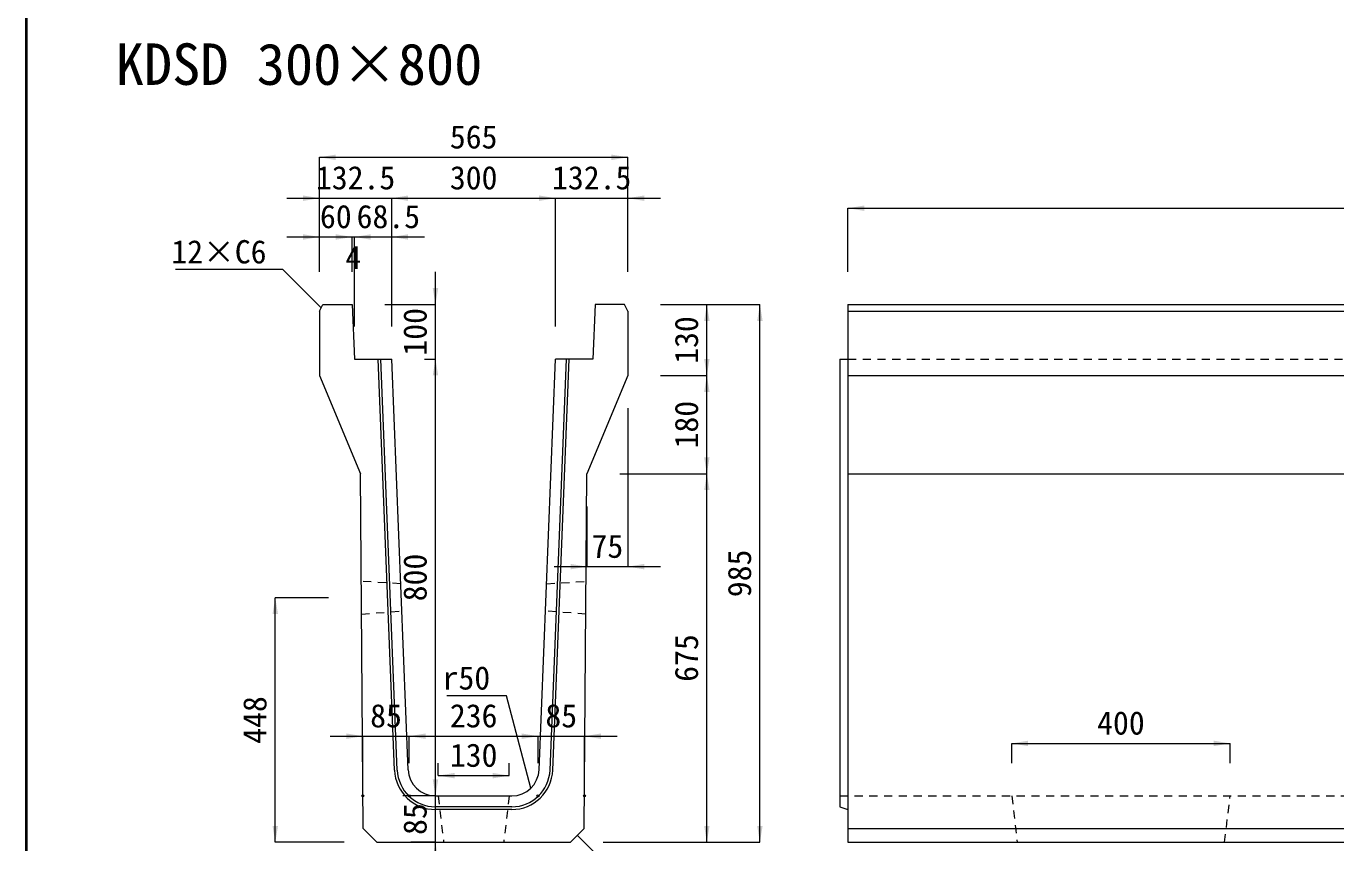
# Model space of a CAD drawing. Units: millimetres at full size; some dimension numbers follow another scale. Extents: x -5540 to 13511, y -4102 to 22994.
# Drawn here: x -4692 to -2292, y 15721 to 17217 of the extents above; entities that cross this region are included whole.
import ezdxf
from ezdxf.enums import TextEntityAlignment as Align

# ---------------------------------------------------------------- set-up
doc = ezdxf.new("R2010")
doc.units = ezdxf.units.MM
doc.header["$LTSCALE"] = 40
doc.linetypes.add('USER1', pattern=[0.675, 0.375, -0.3])
for name, color, linetype, lineweight in [('(0-0)', 4, 'Continuous', 5), ('0_2', 7, 'Continuous', 13), ('図枠', 7, 'Continuous', 5), ('寸法線', 7, 'Continuous', 13), ('引出線', 4, 'Continuous', 13), ('本体', 2, 'Continuous', 13), ('補助線', 8, 'Continuous', 13)]:
    doc.layers.add(name, color=color, linetype=linetype, lineweight=lineweight)
doc.styles.add('ＭＳ ゴシック', font='')
doc.styles.get('ＭＳ ゴシック').set_extended_font_data('MS Gothic')

# ---------------------------------------------------------------- blocks, each defined once
blk = doc.blocks.new('filled_arrow')
at = {"color": 0, "linetype": 'Continuous', "lineweight": -2}
blk.add_solid([(7.5, 1.25), (0, 0), (7.5, -1.25)], dxfattribs=at)

msp = doc.modelspace()

# ---------------------------------------------------------------- linework, layer by layer
at = {"layer": '(0-0)'}
for p, q in [((-4016.76, 15853.83), (-4046.88, 16606.83)), ((-4011.77, 15854.03), (-4041.88, 16606.83)), ((-3731.96, 15854.03), (-3701.85, 16606.83)), ((-3726.96, 15853.83), (-3696.84, 16606.83)), ((-3801.9, 15786.83), (-3941.82, 15786.83)), ((-3801.9, 15781.83), (-3941.82, 15781.83))]:
    msp.add_line(p, q, dxfattribs=at)
for centre, radius, start, end in [((-3941.82, 15856.83), 75, 182.29097, 270), ((-3941.82, 15856.83), 70, 182.29094, 270), ((-3801.9, 15856.83), 70, 270, 357.70908), ((-3801.9, 15856.83), 75, 270, 357.70901)]:
    msp.add_arc(centre, radius, start, end, dxfattribs=at)
at = {"layer": '図枠', "lineweight": 40}
msp.add_line((-4691.57, 22570.17), (-4691.57, 10819.83), dxfattribs=at)
at = {"layer": '寸法線'}
for p, q in [((-4154.36, 16976.44), (-3589.36, 16976.44)), ((-4154.36, 16766.83), (-4154.36, 16976.44)), ((-3589.36, 16766.83), (-3589.36, 16976.44)), ((-4214.36, 16901.56), (-3961.86, 16901.56)), ((-4154.36, 16766.83), (-4154.36, 16901.56)), ((-4021.86, 16901.56), (-3721.86, 16901.56)), ((-4021.86, 16666.83), (-4021.86, 16901.56)), ((-4021.86, 16666.83), (-4021.86, 16901.56)), ((-3781.86, 16901.56), (-3529.36, 16901.56)), ((-3721.86, 16666.83), (-3721.86, 16901.56)), ((-3721.86, 16666.83), (-3721.86, 16901.56)), ((-3589.36, 16766.83), (-3589.36, 16901.56)), ((-3186.11, 16883.24), (-1186.11, 16883.24)), ((-3186.11, 16766.83), (-3186.11, 16883.24)), ((-4214.36, 16830.54), (-4094.36, 16830.54)), ((-4154.36, 16766.83), (-4154.36, 16830.54)), ((-4124.36, 16830.54), (-4060.36, 16830.54)), ((-4094.36, 16766.83), (-4094.36, 16830.54)), ((-4094.36, 16766.83), (-4094.36, 16830.54)), ((-4090.36, 16666.83), (-4090.36, 16830.54)), ((-4090.36, 16830.54), (-3961.86, 16830.54)), ((-4090.36, 16666.83), (-4090.36, 16830.54)), ((-4021.86, 16666.83), (-4021.86, 16830.54)), ((-3941.82, 16546.83), (-3941.82, 16766.83)), ((-4034.36, 16706.83), (-3941.82, 16706.83)), ((-3529.36, 16706.83), (-3444.64, 16706.83)), ((-3529.36, 16706.83), (-3347.46, 16706.83)), ((-3444.64, 16576.83), (-3444.64, 16706.83)), ((-3347.46, 15721.83), (-3347.46, 16706.83)), ((-3961.86, 16606.83), (-3941.82, 16606.83)), ((-3961.86, 16606.83), (-3941.82, 16606.83)), ((-3941.82, 15806.83), (-3941.82, 16606.83)), ((-3529.36, 16576.83), (-3444.64, 16576.83)), ((-3529.36, 16576.83), (-3444.64, 16576.83)), ((-3444.64, 16396.83), (-3444.64, 16576.83)), ((-3589.36, 16516.83), (-3589.36, 16226.69)), ((-3604.36, 16396.83), (-3444.64, 16396.83)), ((-3604.36, 16396.83), (-3444.64, 16396.83)), ((-3444.64, 15721.83), (-3444.64, 16396.83)), ((-3664.36, 16336.83), (-3664.36, 16226.69)), ((-3724.36, 16226.69), (-3529.36, 16226.69)), ((-4235.26, 15721.83), (-4235.26, 16169.83)), ((-4137.63, 16169.83), (-4235.26, 16169.83)), ((-4134.86, 15916.15), (-3929.86, 15916.15)), ((-4074.86, 15866.84), (-4074.86, 15916.15)), ((-3989.86, 15866.84), (-3989.86, 15916.15)), ((-3989.86, 15916.15), (-3753.86, 15916.15)), ((-3989.86, 15866.84), (-3989.86, 15916.15)), ((-3813.86, 15916.15), (-3608.87, 15916.15)), ((-3753.86, 15866.84), (-3753.86, 15916.15)), ((-3753.86, 15866.84), (-3753.86, 15916.15)), ((-3668.87, 15866.83), (-3668.87, 15916.15)), ((-2886.11, 15902.92), (-2486.11, 15902.92)), ((-2886.11, 15866.83), (-2886.11, 15902.92)), ((-2486.11, 15866.83), (-2486.11, 15902.92)), ((-3941.82, 15661.83), (-3941.82, 15866.83)), ((-3936.86, 15843.9), (-3936.86, 15866.83)), ((-3806.86, 15843.9), (-3806.86, 15866.83)), ((-3936.86, 15843.9), (-3806.86, 15843.9)), ((-3941.82, 15806.83), (-4001.82, 15806.83)), ((-3941.82, 15806.83), (-4001.82, 15806.83)), ((-4109.36, 15721.83), (-4235.26, 15721.83)), ((-3941.82, 15721.83), (-3986.86, 15721.83)), ((-3634.36, 15721.83), (-3444.64, 15721.83)), ((-3634.36, 15721.83), (-3347.46, 15721.83))]:
    msp.add_line(p, q, dxfattribs=at)
at = {"layer": '引出線'}
for points in [[(-4151.36, 16700.83), (-4221.29, 16770.75), (-4417.81, 16770.75)], [(-3767.26, 15820.77), (-3811.53, 15990.23), (-3920.8, 15990.23)], [(-3681.84, 15734.35), (-3596.95, 15649.45), (-3484.94, 15649.45)]]:
    msp.add_lwpolyline(points, dxfattribs=at)
at = {"layer": '本体'}
for p, q in [((-4154.36, 16694.83), (-4148.36, 16706.83)), ((-4148.36, 16706.83), (-4094.36, 16706.83)), ((-4094.36, 16706.83), (-4090.36, 16606.83)), ((-3649.36, 16706.83), (-3653.36, 16606.83)), ((-3595.36, 16706.83), (-3649.36, 16706.83)), ((-3589.36, 16694.83), (-3595.36, 16706.83)), ((-3186.11, 16706.83), (-3186.11, 15721.83)), ((-3186.11, 16706.83), (-1186.11, 16706.83)), ((-4154.36, 16694.83), (-4154.36, 16576.83)), ((-3589.36, 16694.83), (-3589.36, 16576.83)), ((-4090.36, 16606.83), (-4021.86, 16606.83)), ((-3991.78, 15854.83), (-4021.86, 16606.83)), ((-3751.94, 15854.83), (-3721.86, 16606.83)), ((-3653.36, 16606.83), (-3721.86, 16606.83)), ((-4154.36, 16576.83), (-4079.36, 16396.83)), ((-3589.36, 16576.83), (-3664.36, 16396.83)), ((-4074.41, 15746.87), (-4079.36, 16396.83)), ((-3669.32, 15746.87), (-3664.36, 16396.83)), ((-3941.82, 15806.83), (-3801.9, 15806.83)), ((-4049.36, 15721.83), (-4074.41, 15746.87)), ((-3694.36, 15721.83), (-3669.32, 15746.87)), ((-4049.36, 15721.83), (-3694.36, 15721.83)), ((-3186.11, 15721.83), (-1186.11, 15721.83))]:
    msp.add_line(p, q, dxfattribs=at)
at = {"layer": '本体', "lineweight": 9}
for p, q in [((-3186.11, 16694.83), (-1186.1, 16694.83)), ((-3201.11, 16606.83), (-3186.11, 16606.83)), ((-3201.11, 16606.83), (-3201.11, 15786.83)), ((-3201.11, 16606.83), (-3186.11, 16606.83)), ((-3186.11, 16576.83), (-1186.11, 16576.83)), ((-3186.11, 16396.83), (-1186.1, 16396.83)), ((-3201.11, 15786.83), (-3186.11, 15781.83)), ((-3186.11, 15746.87), (-1186.1, 15746.87))]:
    msp.add_line(p, q, dxfattribs=at)
at = {"layer": '本体', "linetype": 'USER1', "lineweight": 9}
for p, q in [((-3186.11, 16606.83), (-1216.11, 16606.83)), ((-4005.41, 16195.4), (-4077.86, 16199.83)), ((-3738.32, 16195.38), (-3665.87, 16199.83)), ((-4077.4, 16139.83), (-4003.41, 16145.39)), ((-3666.32, 16139.83), (-3740.32, 16145.39)), ((-3936.86, 15806.83), (-3926.86, 15721.83)), ((-3806.86, 15806.83), (-3816.86, 15721.83)), ((-3201.11, 15806.83), (-1216.11, 15806.83)), ((-2886.11, 15806.83), (-2876.11, 15721.83)), ((-2496.11, 15721.83), (-2486.11, 15806.83))]:
    msp.add_line(p, q, dxfattribs=at)
at = {"layer": '本体'}
for centre, start, end in [((-3941.82, 15856.83), 182.2907, 270), ((-3801.9, 15856.83), 270, 357.70932)]:
    msp.add_arc(centre, 50, start, end, dxfattribs=at)
at = {"layer": '補助線'}
for centre in [(-4074.86, 15806.84), (-3989.86, 15806.84), (-3753.86, 15806.84), (-3668.87, 15806.83)]:
    msp.add_circle(centre, 2, dxfattribs=at)

# ---------------------------------------------------------------- block references
at = {"layer": '寸法線', "xscale": 4, "yscale": 4}
for p in [(-4154.36, 16976.44), (-4021.86, 16901.56), (-4021.86, 16901.56), (-3589.36, 16901.56), (-3186.11, 16883.24), (-4090.36, 16830.54), (-4021.86, 16830.54), (-3589.36, 16226.69), (-3989.86, 15916.15), (-3989.86, 15916.15), (-3668.87, 15916.15), (-2886.11, 15902.92), (-3936.86, 15843.9)]:
    msp.add_blockref('filled_arrow', p, dxfattribs=at)
for p, rotation in [((-3589.36, 16976.44), 180), ((-4154.36, 16901.56), 180), ((-3721.86, 16901.56), 180), ((-3721.86, 16901.56), 180), ((-4154.36, 16830.54), 180), ((-4094.36, 16830.54), 180), ((-3941.82, 16706.83), 90), ((-3444.64, 16706.83), 270), ((-3347.46, 16706.83), 270), ((-3941.82, 16606.83), 270), ((-3941.82, 16606.83), 270), ((-3444.64, 16576.83), 90), ((-3444.64, 16576.83), 270), ((-3444.64, 16396.83), 90), ((-3444.64, 16396.83), 270), ((-3664.36, 16226.69), 180), ((-4235.26, 16169.83), 270), ((-4074.86, 15916.15), 180), ((-3753.86, 15916.15), 180), ((-3753.86, 15916.15), 180), ((-2486.11, 15902.92), 180), ((-3941.82, 15806.83), 90), ((-3941.82, 15806.83), 90), ((-3806.86, 15843.9), 180), ((-4235.26, 15721.83), 90), ((-3444.64, 15721.83), 90), ((-3347.46, 15721.83), 90), ((-3941.82, 15721.83), 270)]:
    msp.add_blockref('filled_arrow', p, dxfattribs=dict(at, rotation=rotation))
at = {"layer": '引出線', "xscale": 0.133, "yscale": 0.133}
for p, rotation in [((-4151.36, 16700.83), 135), ((-3767.26, 15820.77), 104.6), ((-3681.84, 15734.35), 315)]:
    msp.add_blockref('filled_arrow', p, dxfattribs=dict(at, rotation=rotation))

# ---------------------------------------------------------------- texts
at = {"layer": '0_2', "style": 'ＭＳ ゴシック'}
msp.add_text('KDSD 300×800', height=75.95, dxfattribs=at).set_placement((-4527.59, 17086.34), align=Align.BOTTOM_LEFT)
at = {"layer": '寸法線', "style": 'ＭＳ ゴシック'}
for s, p in [('565', (-3871.86, 17013.94)), ('132.5', (-4088.11, 16939.06)), ('300', (-3871.86, 16939.06)), ('132.5', (-3655.61, 16939.06)), ('60', (-4124.36, 16868.04)), ('68.5', (-4028.1, 16868.04)), ('4', (-4092.36, 16793.04)), ('75', (-3626.86, 16264.19)), ('85', (-4032.36, 15953.65)), ('236', (-3871.86, 15953.65)), ('85', (-3711.36, 15953.65)), ('400', (-2686.11, 15940.42)), ('130', (-3871.86, 15881.4))]:
    msp.add_text(s, height=42.72, dxfattribs=at).set_placement(p, align=Align.MIDDLE_CENTER)
for s, p in [('100', (-3979.32, 16656.83)), ('130', (-3482.14, 16641.83)), ('180', (-3482.14, 16486.83)), ('800', (-3979.32, 16206.83)), ('985', (-3384.96, 16214.33)), ('675', (-3482.14, 16059.33)), ('448', (-4272.76, 15945.83)), ('85', (-3979.32, 15764.33))]:
    msp.add_text(s, height=42.72, rotation=90, dxfattribs=at).set_placement(p, align=Align.MIDDLE_CENTER)
at = {"layer": '引出線', "style": 'ＭＳ ゴシック'}
for s, p in [('12×C6', (-4251.29, 16824.75)), ('r50', (-3841.53, 16044.23))]:
    msp.add_text(s, height=42.72, dxfattribs=at).set_placement(p, align=Align.TOP_RIGHT)

doc.saveas('drawing.dxf')
